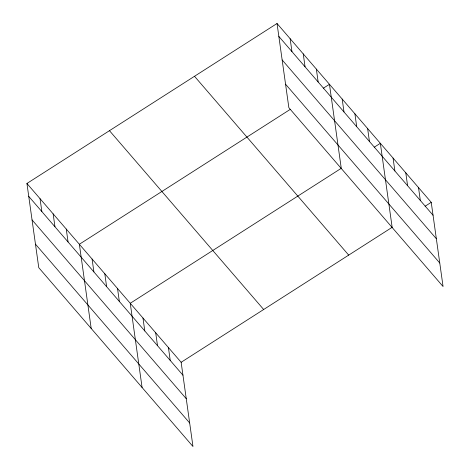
<?xml version="1.0" encoding="UTF-8"?>
<svg xmlns="http://www.w3.org/2000/svg" width="470" height="470" viewBox="0 0 470 470"><rect width="100%" height="100%" fill="white"/><g stroke="black" fill="none" stroke-linecap="round" stroke-linejoin="round"><path stroke-width="0.7" d="M26.931 183.47L181.138 362.288L192.97 446.5L38.769 267.677L26.931 183.47L277.03 23.5L431.231 202.323L443.069 286.53L288.862 107.712L277.03 23.5M290.331 109.328L79.365 244.265L91.198 328.477M323.342 88.207L329.458 84.3L341.291 168.513M341.22 168.336L130.249 303.279L142.087 387.491M374.232 147.222L380.342 143.309L392.18 227.521M181.138 362.288L392.103 227.345M425.121 206.23L431.231 202.323M278.839 36.407L433.046 215.231M282.147 59.937L436.354 238.76M285.554 84.183L439.761 263M194.498 76.287L348.699 255.11M109.463 130.678L263.67 309.501M28.746 196.378L182.953 375.195M32.054 219.907L186.261 398.73M35.462 244.147L189.668 422.971M418.512 187.571L420.327 200.479M405.786 172.819L407.602 185.726M393.067 158.061L394.882 170.974M367.622 128.557L369.438 141.464M354.903 113.805L356.712 126.712M342.178 99.052L343.993 111.96M316.351 69.102L318.161 82.009M303.244 53.897L305.054 66.811M290.137 38.699L291.946 51.606M168.419 347.536L170.228 360.443M155.693 332.784L157.509 345.691M142.974 318.031L144.789 330.939M117.529 288.527L119.345 301.435M104.804 273.775L106.62 286.682M92.085 259.017L93.9 271.93M66.252 229.066L68.068 241.974M53.145 213.868L54.961 226.775M40.038 198.669L41.853 211.576"/></g></svg>
